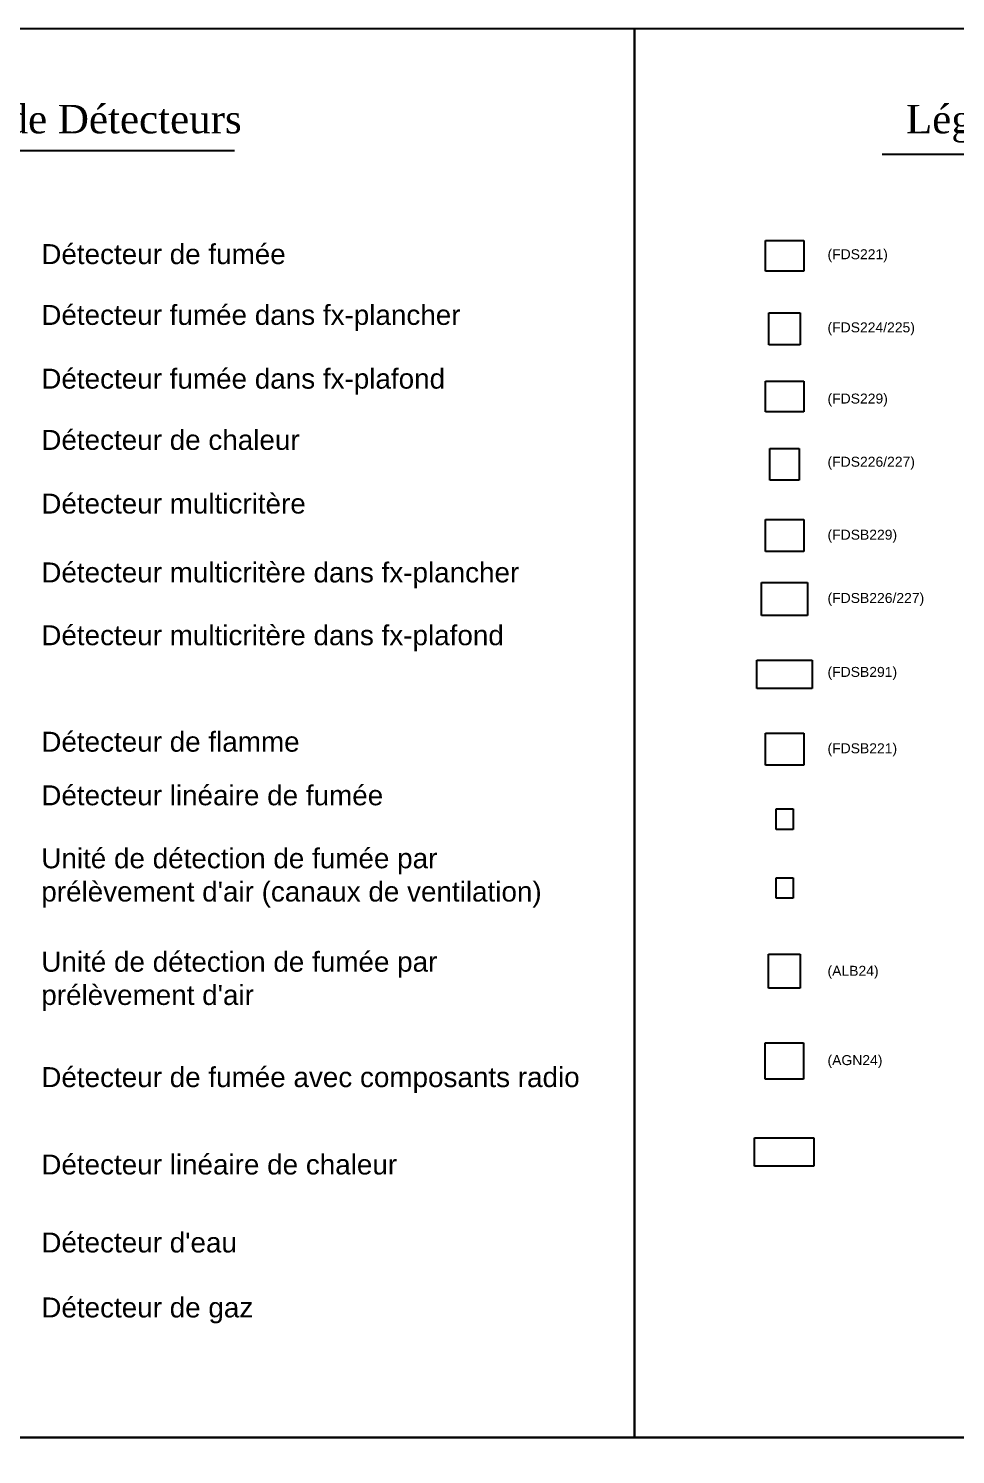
# Model space of a CAD drawing. Header units: centimetres. Extents: x -277 to 25900, y -463 to 5243.
# Drawn here: x 935 to 2564, y 1606 to 4109 of the extents above; entities that cross this region are included whole.
import ezdxf
from ezdxf.enums import TextEntityAlignment as Align

# ---------------------------------------------------------------- set-up
doc = ezdxf.new("R2010")
doc.units = ezdxf.units.CM
doc.header["$LTSCALE"] = 10
doc.layers.add('SANS', color=231, linetype='Continuous', plot=False)
doc.layers.add('SIEMENS_255_255_255', color=7, linetype='Continuous', true_color=0xffffff)
for name, color, linetype in [('SIEMENS_DETECTION', 9, 'Continuous'), ('SIEMENS_SYMBOLTEXTE', 7, 'Continuous'), ('SIEMENS_TEXTES', 7, 'Continuous')]:
    doc.layers.add(name, color=color, linetype=linetype)
doc.styles.add('Arial', font='arial.ttf')
doc.styles.get("Standard").update_dxf_attribs({"font": 'romans.shx'})
picture_1 = doc.add_image_def('image2.jpg', size_in_pixel=(348, 179))
picture_2 = doc.add_image_def('image3.jpg', size_in_pixel=(650, 520))
picture_3 = doc.add_image_def('image13.jpg', size_in_pixel=(259, 263))
picture_4 = doc.add_image_def('image14.jpg', size_in_pixel=(650, 520))
picture_5 = doc.add_image_def('image15.jpg', size_in_pixel=(350, 293))
picture_6 = doc.add_image_def('image16.jpg', size_in_pixel=(249, 271))
picture_7 = doc.add_image_def('image17.jpg', size_in_pixel=(320, 228))
picture_8 = doc.add_image_def('image18.jpg', size_in_pixel=(710, 845))
picture_9 = doc.add_image_def('image19.jpg', size_in_pixel=(250, 270))
picture_10 = doc.add_image_def('image20.jpg', size_in_pixel=(254, 239))
picture_11 = doc.add_image_def('image21.jpg', size_in_pixel=(575, 275))

# ---------------------------------------------------------------- blocks, each defined once
blk = doc.blocks.new('*U99')
at = {"layer": 'SIEMENS_255_255_255'}
image = blk.add_image(picture_1, insert=(-48.6, -25), size_in_units=(97.2, 50), dxfattribs=at)
image.dxf.flags = 7
blk = doc.blocks.new('*U100')
at = {"layer": 'SIEMENS_255_255_255'}
image = blk.add_image(picture_2, insert=(-33.6, -26.9), size_in_units=(67.3, 53.8), dxfattribs=at)
image.dxf.flags = 7
blk = doc.blocks.new('*U171')
at = {"layer": 'SIEMENS_DETECTION', "color": 7, "true_color": 0xffffff}
image = blk.add_image(picture_3, insert=(-27.5, -27.9), size_in_units=(54.9, 55.8), dxfattribs=at)
image.dxf.flags = 7
blk = doc.blocks.new('*U38')
image = blk.add_image(picture_4, insert=(-33.6, -26.9), size_in_units=(67.3, 53.8))
image.dxf.flags = 7
blk = doc.blocks.new('*U40')
at = {"layer": 'SIEMENS_SYMBOLTEXTE', "color": 7, "style": 'Arial'}
blk.add_attdef('HAUT', text='', height=20, dxfattribs=at).set_placement((0, 35), align=Align.CENTER)
blk.add_attdef('INFO_GAUCHE', text='', height=15, dxfattribs=at).set_placement((-35.7, 25), align=Align.RIGHT)
blk.add_attdef('INFO_DROITE', (35.7, 25), '', height=15, dxfattribs=at)
blk.add_attdef('GAUCHE', text='', height=20, dxfattribs=at).set_placement((-59.3, 0), align=Align.MIDDLE_RIGHT)
blk.add_attdef('DROITE', text='', height=20, dxfattribs=at).set_placement((59.3, 0), align=Align.MIDDLE_LEFT)
blk.add_attdef('BAS', text='', height=20, dxfattribs=at).set_placement((0, -35), align=Align.TOP_CENTER)
image = blk.add_image(picture_5, insert=(-33.6, -28), size_in_units=(67.3, 56.1))
image.dxf.flags = 7
blk = doc.blocks.new('*U74')
at = {"layer": 'SIEMENS_DETECTION', "color": 7, "true_color": 0xffffff}
image = blk.add_image(picture_6, insert=(-25.7, -27.9), size_in_units=(51.3, 55.9), dxfattribs=at)
image.dxf.flags = 7
blk = doc.blocks.new('*U76')
at = {"layer": 'SIEMENS_SYMBOLTEXTE', "color": 7, "style": 'Arial'}
blk.add_attdef('HAUT', text='', height=20, dxfattribs=at).set_placement((0, 35), align=Align.CENTER)
blk.add_attdef('INFO_GAUCHE', text='', height=15, dxfattribs=at).set_placement((-35.7, 25), align=Align.RIGHT)
blk.add_attdef('INFO_DROITE', (35.7, 25), '', height=15, dxfattribs=at)
blk.add_attdef('GAUCHE', text='', height=20, dxfattribs=at).set_placement((-59.3, 0), align=Align.MIDDLE_RIGHT)
blk.add_attdef('DROITE', text='', height=20, dxfattribs=at).set_placement((59.3, 0), align=Align.MIDDLE_LEFT)
blk.add_attdef('BAS', text='', height=20, dxfattribs=at).set_placement((0, -35), align=Align.TOP_CENTER)
at = {"layer": 'SIEMENS_DETECTION', "color": 7, "true_color": 0xffffff}
image = blk.add_image(picture_7, insert=(-40.6, -28.9), size_in_units=(81.2, 57.9), dxfattribs=at)
image.dxf.flags = 7
blk = doc.blocks.new('*U32')
at = {"layer": 'SIEMENS_255_255_255'}
image = blk.add_image(picture_8, insert=(-15, -17.9), size_in_units=(30.1, 35.8), dxfattribs=at)
image.dxf.flags = 7
blk = doc.blocks.new('*U17')
at = {"layer": 'SIEMENS_255_255_255'}
image = blk.add_image(picture_9, insert=(-27.8, -30), size_in_units=(55.6, 60), rotation=0, dxfattribs=at)
image.dxf.flags = 7
blk = doc.blocks.new('*U31')
image = blk.add_image(picture_10, insert=(-33.6, -31.6), size_in_units=(67.3, 63.3))
image.dxf.flags = 7
blk = doc.blocks.new('*U27')
image = blk.add_image(picture_11, insert=(-52.3, -25), size_in_units=(104.5, 50))
image.dxf.flags = 7

msp = doc.modelspace()

# ---------------------------------------------------------------- linework, layer by layer
msp.add_line((5725, 1635.4), (550, 1635.4))
msp.add_lwpolyline([(2000, 3777.6), (2000, 1635.4)])
at = {"layer": 'SANS'}
for points in [[(0, 1635.4), (0, 4109.4), (2000, 4109.4), (2000, 1635.4)], [(2000, 1635.4), (2000, 4109.4), (4000, 4109.4), (4000, 1635.4)], [(0, 0), (0, 1635.4), (6000, 1635.4), (6000, 0)]]:
    msp.add_lwpolyline(points, close=True, dxfattribs=at)
at = {"layer": 'SIEMENS_TEXTES', "linetype": 'Continuous'}
for points in [[(703.3, 3895), (1297, 3895)], [(2434.7, 3889.1), (3650.5, 3889.1)]]:
    msp.add_lwpolyline(points, dxfattribs=at)

# ---------------------------------------------------------------- block references
at = {"layer": 'SIEMENS_DETECTION'}
for name, p in [('*U100', (2263.5, 3710.5)), ('*U171', (2263.5, 3582.1)), ('*U38', (2263.5, 3463.4)), ('*U74', (2263.5, 3344.1)), ('*U40', (2263.5, 3219.3)), ('*U76', (2263.5, 3107.9)), ('*U99', (2263.5, 2975.5)), ('*U40', (2263.5, 2844.3)), ('*U32', (2263.5, 2721.3)), ('*U32', (2263.5, 2600.6)), ('*U17', (2262.9, 2454.4)), ('*U31', (2262.9, 2296.6)), ('*U27', (2262.9, 2136.8))]:
    msp.add_blockref(name, p, dxfattribs=at)

# ---------------------------------------------------------------- texts
at = {"layer": 'SIEMENS_TEXTES', "linetype": 'Continuous', "char_height": 50, "attachment_point": 1}
for s, width, insert in [('{\\fTimes New Roman|b0|i0|c0|p18;Légende Détecteurs}', 11757.962, (708.2, 3975.4)), ('{\\fTimes New Roman|b0|i0|c0|p18;Légende Dispositifs visuels et sonores}', 22270.196, (2476.8, 3975.4))]:
    msp.add_mtext_dynamic_manual_height_columns(s, width=width, gutter_width=12.5, heights=[0], dxfattribs=dict(at, insert=insert))
at = {"layer": 'SIEMENS_TEXTES', "attachment_point": 4, "style": 'Arial'}
for s, width, insert, char_height in [('Détecteur de fumée', 7169.513, (957.9, 3713.1), 35), ('(FDS221)', 8228.034, (2339, 3710.5), 17.5), ('Détecteur fumée dans fx-plancher', 9516.907, (957.9, 3601.3), 35), ('(FDS224/225)', 8228.034, (2339, 3582.1), 17.5), ('Détecteur fumée dans fx-plafond', 7169.513, (957.9, 3489.4), 35), ('(FDS229)', 8228.034, (2339, 3457.1), 17.5), ('Détecteur de chaleur', 7169.513, (957.9, 3386.9), 35), ('(FDS226/227)', 8228.034, (2339, 3346.2), 17.5), ('Détecteur multicritère', 7169.513, (957.9, 3275.1), 35), ('(FDSB229)', 8228.034, (2339, 3218.1), 17.5), ('Détecteur multicritère dans fx-plancher', 8739.624, (957.9, 3149.2), 35), ('(FDSB226/227)', 8228.034, (2339, 3107), 17.5), ('Détecteur multicritère dans fx-plafond', 8521.985, (957.9, 3038.9), 35), ('(FDSB291)', 8228.034, (2339, 2977.2), 17.5), ('Détecteur de flamme', 8521.985, (957.9, 2857), 35), ('(FDSB221)', 8228.034, (2339, 2843.1), 17.5), ('Détecteur linéaire de fumée', 8521.985, (957.9, 2762.9), 35), ("Unité de détection de fumée par\\Pprélèvement d'air (canaux de ventilation)", 10175.557, (957.9, 2618.1), 35), ("Unité de détection de fumée par \\Pprélèvement d'air ", 10175.557, (957.9, 2436.5), 35), ('(ALB24)', 8228.034, (2339, 2452.4), 17.5), ('(AGN24)', 8228.034, (2339, 2295.6), 17.5), ('Détecteur de fumée avec composants radio', 10202.789, (957.9, 2263.1), 35), ('Détecteur linéaire de chaleur', 8521.985, (957.9, 2114.7), 35), ("Détecteur d'eau", 8521.985, (957.9, 1977.8), 35), ('Détecteur de gaz', 8521.985, (957.9, 1858.7), 35)]:
    msp.add_mtext_dynamic_manual_height_columns(s, width=width, gutter_width=12.5, heights=[0], dxfattribs=dict(at, insert=insert, char_height=char_height))

doc.saveas('drawing.dxf')
